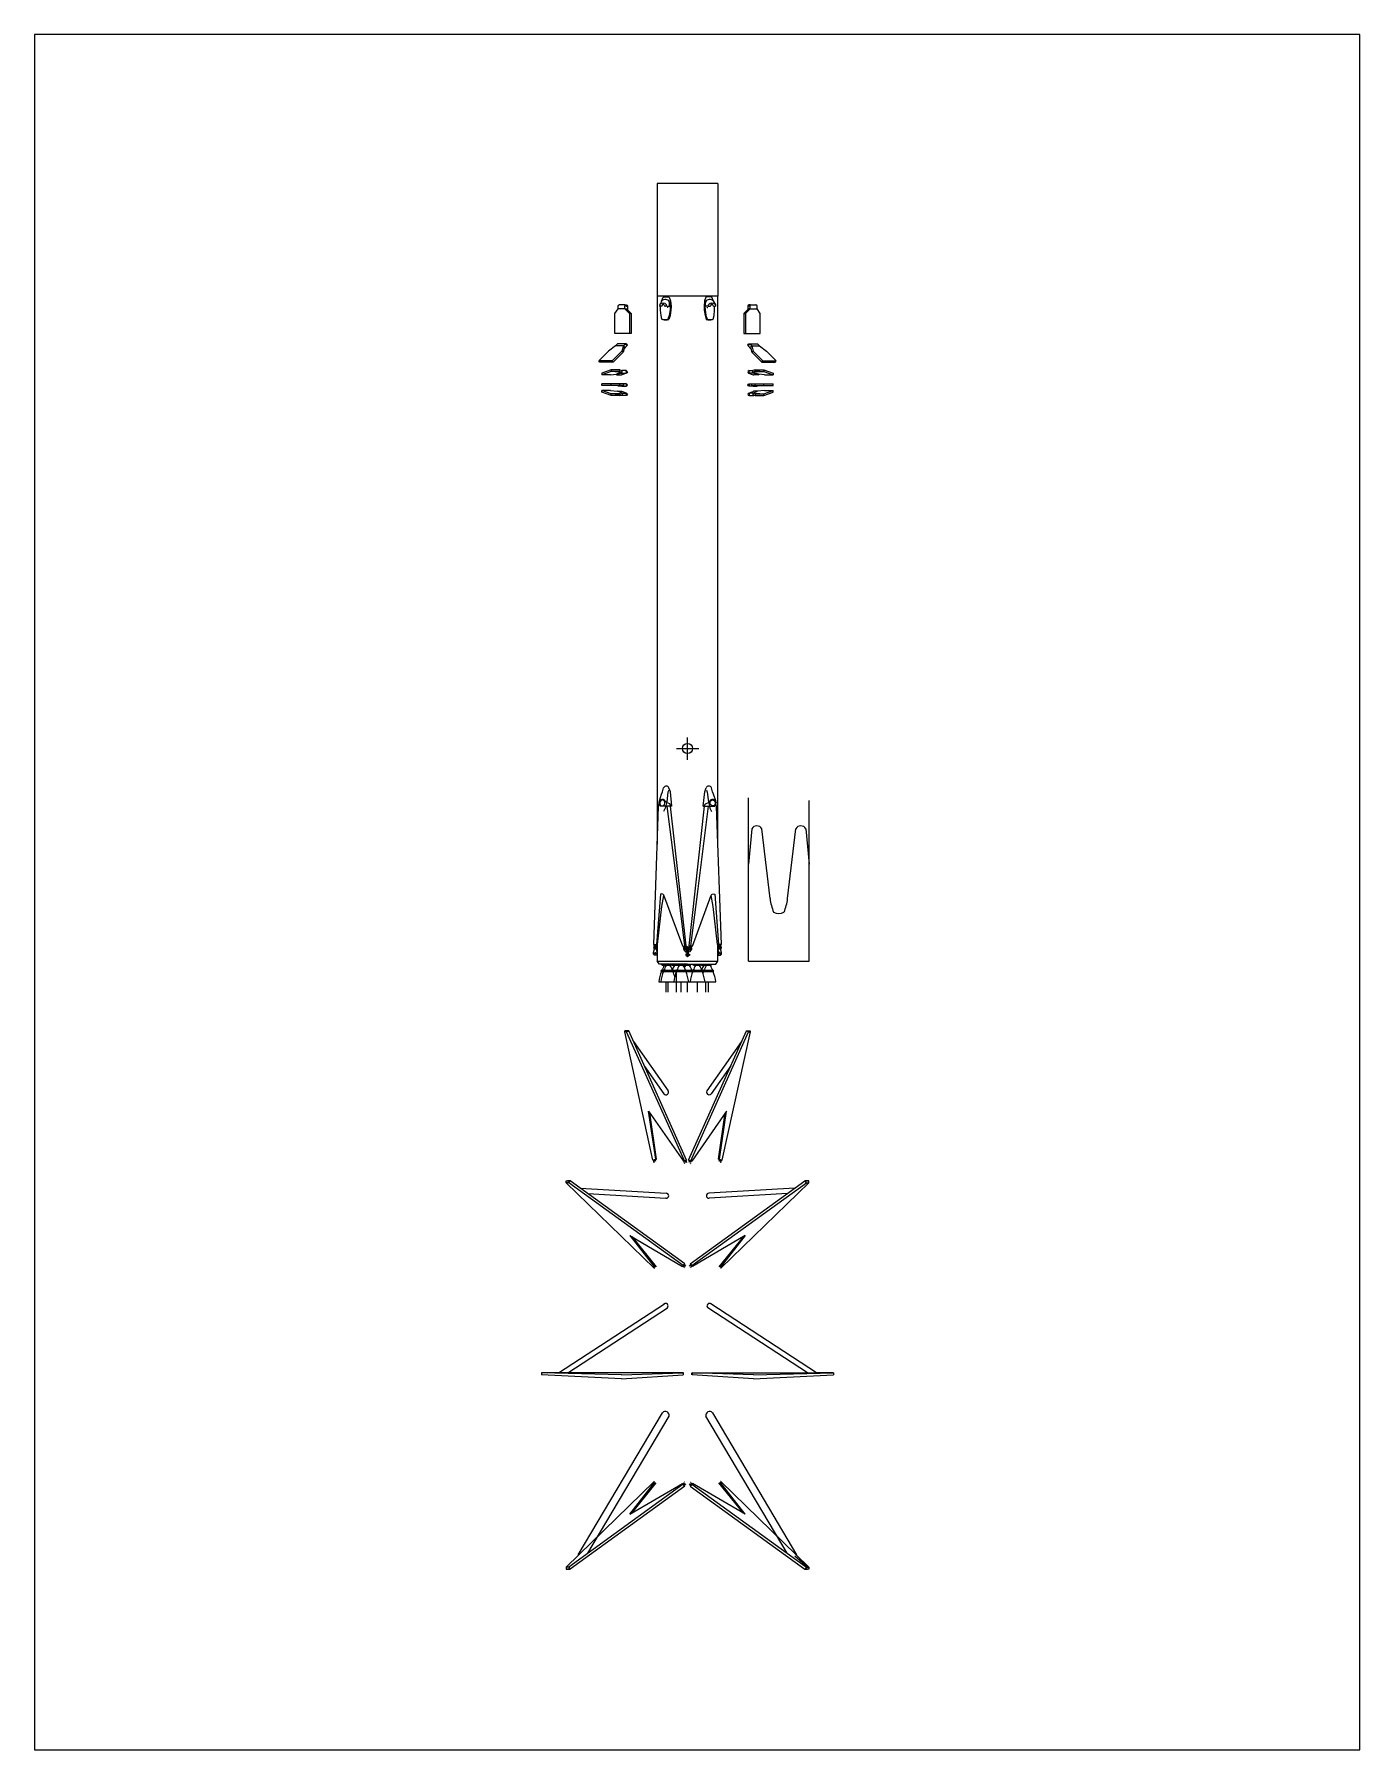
# Paper-space layout 'Layout1' of a CAD drawing. Header units: inches. Extents: x 0.1 to 8.3, y 0.1 to 10.7.
# The model-space entities are those that its viewports show. They can reach past a viewport. Long polylines and large blocks are cut down to what shows.
import ezdxf

# ---------------------------------------------------------------- set-up
doc = ezdxf.new("R2010")
doc.units = ezdxf.units.IN
doc.header["$MEASUREMENT"] = 0
doc.layers.get('0').update_dxf_attribs({"color": 1})
doc.layers.add('Clip', color=4, linetype='Continuous')

# ---------------------------------------------------------------- blocks, each defined once
blk = doc.blocks.new('Engine 1')
for p, q in [((445.4, 249.6), (468, 249.6)), ((445.4, 247.1), (468, 247.1)), ((446.8, 261.4), (445.7, 264.3)), ((463.4, 261.4), (446.8, 261.4)), ((463.4, 261.4), (464.5, 264.3)), ((439, 221.9), (474.4, 221.9)), ((456.7, 197.9), (456.7, 221.9))]:
    blk.add_line(p, q)
for centre, radius, start, end in [((555.9, 205.5), 118.1, 159.3677, 171.9913), ((445.4, 248.4), 1.26, 90, 270), ((555.9, 205.5), 118.1, 151.7655, 158.0548), ((357.5, 205.5), 118.1, 21.9452, 28.2345), ((468, 248.4), 1.26, 270, 90), ((357.5, 205.5), 118.1, 8.0087, 20.6323)]:
    blk.add_arc(centre, radius, start, end)
blk = doc.blocks.new('Grid Fin 1')
for p, q in [((60.8, 1818.9), (49.5, 1807.6)), ((49.5, 1807.6), (49.5, 1759.6)), ((49.5, 1807.6), (53.5, 1807.6)), ((64.8, 1818.9), (53.5, 1807.6)), ((53.5, 1807.6), (53.5, 1759.6)), ((58.8, 1824.9), (58.8, 1816.9)), ((62.8, 1824.9), (60.8, 1824.9)), ((64.8, 1818.9), (60.8, 1818.9)), ((64.8, 1827.9), (61.8, 1827.9)), ((61.8, 1825.9), (61.8, 1823.9)), ((64.8, 1827.9), (78, 1827.9)), ((64.8, 1818.9), (64.8, 1824.9)), ((64.8, 1818.9), (81, 1818.9)), ((81, 1818.9), (81, 1824.9)), ((88.5, 1807.6), (81, 1818.9)), ((88.5, 1759.6), (88.5, 1807.6)), ((49.5, 1759.6), (53.5, 1759.6)), ((53.5, 1759.6), (88.5, 1759.6))]:
    blk.add_line(p, q)
for centre, end in [((61.8, 1824.9), 180), ((78, 1824.9), 90)]:
    blk.add_arc(centre, 3, 0, end)
blk = doc.blocks.new('Grid Fin 90')
for p, q in [((-49.1, 1827.9), (-89.1, 1827.9)), ((-89.1, 1827.9), (-89.1, 1827.9)), ((-89.1, 1823.9), (-89.1, 1827.9)), ((-37.8, 1827.9), (-89.1, 1827.9)), ((-49.1, 1823.9), (-89.1, 1823.9)), ((-67.1, 1827.9), (-67.1, 1827.9)), ((-67.1, 1823.9), (-67.1, 1827.9)), ((-50.9, 1821.9), (-50.9, 1823.9)), ((-42, 1821.9), (-50.9, 1821.9)), ((-37.8, 1827.9), (-49.1, 1827.9)), ((-37.8, 1823.9), (-49.1, 1823.9)), ((-46.5, 1823.9), (-46.5, 1827.9)), ((-42, 1821.9), (-42, 1823.9)), ((-42, 1821.9), (-31.8, 1821.9)), ((-31.8, 1827.9), (-39.8, 1827.9)), ((-37.8, 1827.9), (-37.8, 1823.9)), ((-30.8, 1824.9), (-32.8, 1824.9)), ((-31.8, 1825.9), (-31.8, 1823.9))]:
    blk.add_line(p, q)
blk.add_arc((-31.8, 1824.9), 3, 270, 90)
blk = doc.blocks.new('Grid Fin 45')
for p, q in [((-73.9, 1810.3), (-97.2, 1787)), ((-57.6, 1822.8), (-73.9, 1810.3)), ((-42.1, 1810.3), (-65.5, 1787)), ((-39.3, 1807.5), (-62.6, 1784.2)), ((-57.6, 1822.8), (-53.3, 1827)), ((-38.6, 1822.8), (-57.6, 1822.8)), ((-32.2, 1827.9), (-51.2, 1827.9)), ((-38.6, 1822.8), (-42.1, 1810.3)), ((-39.3, 1807.5), (-42.1, 1810.3)), ((-35.8, 1820), (-39.3, 1807.5)), ((-38.6, 1822.8), (-34.3, 1827)), ((-38.6, 1822.8), (-35.8, 1820)), ((-36.9, 1816), (-30.1, 1822.8)), ((-32.9, 1825.6), (-31.5, 1824.2)), ((-31.5, 1825.6), (-32.9, 1824.2)), ((-65.5, 1787), (-97.2, 1787)), ((-94.4, 1784.2), (-97.2, 1787)), ((-62.6, 1784.2), (-94.4, 1784.2)), ((-62.6, 1784.2), (-65.5, 1787))]:
    blk.add_line(p, q)
for centre, start in [((-51.2, 1824.9), 90), ((-32.2, 1824.9), 315)]:
    blk.add_arc(centre, 3, start, 135)
blk = doc.blocks.new('Grid fin -5')
for p, q in [((577.7, 1858.5), (589, 1862.6)), ((578, 1855.7), (580, 1855.7)), ((588, 1858.7), (579, 1858.7)), ((579, 1856.7), (579, 1854.7)), ((579, 1852.7), (590.8, 1852.7)), ((588, 1858.7), (599.3, 1862.8)), ((593.7, 1856.8), (588, 1858.7)), ((588, 1858.7), (588, 1854.7)), ((593.7, 1852.8), (588, 1854.7)), ((599.3, 1862.8), (590.2, 1862.8)), ((590.8, 1852.7), (590.8, 1853.8)), ((590.8, 1852.7), (592.3, 1853.3)), ((593.7, 1856.8), (593.7, 1852.8)), ((593.7, 1856.8), (596.3, 1856.8)), ((604.7, 1856.8), (593.7, 1856.8)), ((593.7, 1852.8), (596.3, 1852.8)), ((596.3, 1856.8), (614.3, 1856.8)), ((596.3, 1852.8), (614.3, 1852.8)), ((615.7, 1864.8), (599.3, 1862.8)), ((614.3, 1856.8), (636.3, 1864.8)), ((614.3, 1852.8), (636.3, 1860.8)), ((614.3, 1852.8), (614.3, 1856.8)), ((615.7, 1864.8), (636.3, 1864.8)), ((615.7, 1864.8), (636.3, 1864.8)), ((636.3, 1864.8), (636.3, 1864.8)), ((636.3, 1860.8), (636.3, 1864.8))]:
    blk.add_line(p, q)
for centre, end in [((579, 1855.7), 270), ((590.2, 1859.8), 114.0316)]:
    blk.add_arc(centre, 3, 90, end)
blk = doc.blocks.new('Grid Fin 5')
for p, q in [((577.7, 1858.9), (589, 1854.8)), ((578, 1861.6), (580, 1861.6)), ((579, 1864.6), (588, 1864.6)), ((579, 1860.6), (579, 1862.6)), ((590.8, 1858.6), (579, 1858.6)), ((593.7, 1866.6), (588, 1864.6)), ((588, 1860.6), (588, 1864.6)), ((593.7, 1862.6), (588, 1860.6)), ((590.8, 1860.6), (588.2, 1860.6)), ((602.1, 1854.5), (590.2, 1854.5)), ((590.8, 1860.6), (590.8, 1858.6)), ((590.8, 1860.6), (602.1, 1856.5)), ((590.8, 1858.6), (602.1, 1854.5)), ((593.7, 1862.6), (593.7, 1866.6)), ((593.7, 1866.6), (596.3, 1866.6)), ((604.7, 1862.6), (593.7, 1862.6)), ((596.3, 1866.6), (614.3, 1866.6)), ((596.3, 1862.6), (614.3, 1862.6)), ((602.1, 1856.5), (602.1, 1854.5)), ((615.7, 1854.6), (602.1, 1856.2)), ((614.3, 1866.6), (614.3, 1862.6)), ((614.3, 1866.6), (636.3, 1858.6)), ((614.3, 1862.6), (636.3, 1854.6)), ((615.7, 1854.6), (636.3, 1854.6)), ((615.7, 1854.6), (636.3, 1854.6)), ((636.3, 1858.6), (636.3, 1854.6)), ((636.3, 1854.6), (636.3, 1854.6))]:
    blk.add_line(p, q)
for centre, start in [((579, 1861.6), 90), ((590.2, 1857.5), 245.9684)]:
    blk.add_arc(centre, 3, start, 270)

msp = doc.modelspace()

# ---------------------------------------------------------------- linework, layer by layer
for p, q in [((504.9, 2120.3), (360.9, 2120.3)), ((360.9, 2120.3), (360.9, 1852.3)), ((504.9, 2120.3), (504.9, 1852.3)), ((504.9, 1852.3), (360.9, 1852.3)), ((360.9, 1852.3), (360.9, 549.8)), ((371.6, 1841), (366.6, 1831.8)), ((389.9, 1828.3), (389.9, 1839)), ((475.8, 1828.3), (475.8, 1839)), ((494.1, 1841), (499.1, 1831.8)), ((504.9, 549.8), (504.9, 1852.3)), ((366.6, 1831.8), (366.1, 1828.3)), ((370.8, 1828.3), (366.1, 1828.3)), ((373.9, 1796.7), (371.8, 1797.4)), ((384, 1828.3), (379.2, 1828.3)), ((384, 1828.3), (383.2, 1831.8)), ((384, 1828.3), (389.9, 1828.3)), ((386.1, 1824.9), (385.1, 1824.9)), ((386.1, 1824.9), (386.1, 1825.9)), ((481.8, 1828.3), (475.8, 1828.3)), ((479.7, 1824.9), (479.7, 1825.9)), ((479.7, 1824.9), (480.7, 1824.9)), ((481.8, 1828.3), (482.5, 1831.8)), ((481.8, 1828.3), (486.5, 1828.3)), ((491.9, 1796.7), (494, 1797.4)), ((495, 1828.3), (499.7, 1828.3)), ((499.1, 1831.8), (499.7, 1828.3)), ((406.3, 776.8), (459.4, 776.8)), ((432.9, 750.3), (432.9, 803.4)), ((365.9, 652.1), (371, 668)), ((371, 668), (373.4, 673.9)), ((373.4, 673.9), (376, 683.5)), ((386.3, 673.1), (383.4, 650.1)), ((388.2, 677.6), (386.3, 673.1)), ((392.1, 673.9), (388.7, 683.5)), ((395.7, 639.6), (392.1, 673.9)), ((470, 639.6), (473.7, 673.9)), ((473.7, 673.9), (477.1, 683.5)), ((477.6, 677.6), (479.4, 673.1)), ((479.4, 673.1), (482.3, 650.1)), ((492.4, 673.9), (489.8, 683.5)), ((494.7, 668), (492.4, 673.9)), ((499.9, 652.1), (494.7, 668)), ((577.8, 384.4), (577.8, 660)), ((721.8, 271.3), (721.8, 653.2)), ((352.4, 310.8), (364, 639.2)), ((364, 639.2), (366.1, 650)), ((365.1, 648.6), (365.9, 652.1)), ((367, 651.5), (365.1, 648.6)), ((365.1, 648.6), (366.4, 645.2)), ((366.4, 645.2), (367.7, 639.6)), ((393.4, 639.6), (367.7, 639.6)), ((379.9, 635), (375.5, 627.1)), ((382.8, 648.8), (379.9, 651.5)), ((382.6, 647.6), (379.9, 635)), ((390.5, 645.2), (382.8, 648.8)), ((383.9, 639.6), (410.4, 430.6)), ((393.4, 639.6), (390.5, 645.2)), ((429.3, 308.1), (392.7, 639.6)), ((395.7, 639.6), (393.4, 639.6)), ((436.4, 308.1), (473.1, 639.6)), ((481.9, 639.6), (455.4, 430.6)), ((470, 639.6), (472.4, 639.6)), ((472.4, 639.6), (475.3, 645.2)), ((472.4, 639.6), (498, 639.6)), ((475.3, 645.2), (482.9, 648.8)), ((482.9, 648.8), (485.9, 651.5)), ((483.1, 647.6), (485.9, 635)), ((485.9, 635), (490.2, 627.1)), ((499.3, 645.2), (498, 639.6)), ((498.7, 651.5), (500.6, 648.6)), ((500.6, 648.6), (499.3, 645.2)), ((501.7, 639.2), (499.7, 650)), ((500.6, 648.6), (499.9, 652.1)), ((513.3, 310.8), (501.7, 639.2)), ((585.6, 586.3), (577.8, 502)), ((629, 420), (609.5, 586.3)), ((670.6, 420), (690.2, 586.3)), ((714.1, 586.3), (721.8, 502)), ((368.2, 430.5), (359.2, 310.8)), ((370.8, 431.2), (368.2, 430.5)), ((374.4, 430.5), (370.8, 431.2)), ((371.6, 400.9), (376.8, 427.1)), ((376.4, 428.2), (374.4, 430.5)), ((421.4, 306.8), (376.4, 428.2)), ((410.4, 430.6), (426, 307.6)), ((455.4, 430.6), (439.7, 307.6)), ((444.3, 306.8), (489.3, 428.2)), ((494.1, 400.9), (488.9, 427.1)), ((489.3, 428.2), (491.4, 430.5)), ((491.4, 430.5), (494.9, 431.2)), ((494.9, 431.2), (497.6, 430.5)), ((497.6, 430.5), (506.6, 310.8)), ((361.4, 310.8), (371.6, 400.9)), ((504.3, 310.8), (494.1, 400.9)), ((577.8, 271.3), (577.8, 384.4)), ((351.9, 291.6), (354.7, 300.7)), ((351.9, 287.9), (351.9, 291.6)), ((354.7, 285.6), (351.9, 287.9)), ((353.3, 310.8), (352.4, 310.8)), ((353.3, 310.8), (359.2, 310.8)), ((353.3, 310.1), (353.3, 310.8)), ((353.3, 310.1), (359.2, 310.1)), ((353.6, 303.8), (353.6, 310.1)), ((353.6, 303.8), (354.7, 303.8)), ((360.1, 284.8), (354.7, 285.6)), ((355, 300.7), (355.8, 300.7)), ((355.8, 303.5), (358.3, 303.5)), ((356, 310.1), (356, 310.8)), ((356.1, 306), (356.1, 310.1)), ((357.6, 306.4), (358.3, 306.4)), ((357.6, 300.7), (358.3, 300.7)), ((360.5, 307.9), (358.3, 306.4)), ((360.9, 298.2), (358.3, 300.7)), ((358.5, 306.5), (358.5, 310.1)), ((359.2, 310.1), (359.2, 310.8)), ((359.2, 310.8), (361.4, 310.8)), ((359.5, 295.1), (359.7, 299.4)), ((359.5, 295.1), (359.5, 290.9)), ((359.5, 290.9), (359.5, 286.2)), ((359.5, 286.2), (360.1, 284.8)), ((360.9, 307.9), (360.5, 307.9)), ((360.9, 310.8), (360.9, 271.3)), ((421.4, 306.8), (429.3, 308.1)), ((422.6, 306.3), (422.4, 307)), ((422.6, 306.3), (428.4, 307.2)), ((424.4, 301.1), (423.1, 306.3)), ((424.3, 298.4), (427.9, 293.6)), ((424.4, 301.1), (425.5, 301.1)), ((425.2, 306.7), (425, 307.4)), ((426.4, 302.9), (425.5, 306.7)), ((425.8, 298), (426.5, 298)), ((426.5, 300.8), (429.1, 300.8)), ((428.8, 303.7), (427.9, 307.1)), ((427.9, 293.6), (431.5, 292.4)), ((428.4, 307.2), (428.2, 307.9)), ((428.4, 303.7), (429.1, 303.7)), ((428.4, 298), (429.1, 298)), ((431.5, 288.1), (428.4, 288.1)), ((428.4, 288.1), (428.4, 285.2)), ((431.3, 305.2), (429.1, 303.7)), ((431.7, 295.5), (429.1, 298)), ((432.9, 305.2), (431.3, 305.2)), ((431.5, 292.4), (432.1, 302.7)), ((431.5, 292.4), (431.5, 288.1)), ((431.5, 288.1), (431.5, 283.5)), ((432.1, 302.7), (432.5, 303.6)), ((432.5, 303.6), (432.9, 303.6)), ((432.9, 305.2), (434.5, 305.2)), ((433.2, 303.6), (432.9, 303.6)), ((433.7, 302.7), (433.2, 303.6)), ((434.3, 292.4), (433.7, 302.7)), ((434.1, 295.5), (436.6, 298)), ((437.9, 293.6), (434.3, 292.4)), ((434.3, 292.4), (434.3, 288.1)), ((434.3, 288.1), (437.4, 288.1)), ((434.3, 288.1), (434.3, 283.5)), ((434.5, 305.2), (436.6, 303.7)), ((444.3, 306.8), (436.4, 308.1)), ((437.4, 303.7), (436.6, 303.7)), ((436.6, 300.8), (439.2, 300.8)), ((437.4, 298), (436.6, 298)), ((437, 303.7), (437.9, 307.1)), ((437.4, 307.2), (437.5, 307.9)), ((443.2, 306.3), (437.4, 307.2)), ((437.4, 288.1), (437.4, 285.2)), ((441.5, 298.4), (437.9, 293.6)), ((440, 298), (439.2, 298)), ((439.3, 302.9), (440.3, 306.7)), ((441.3, 301.1), (440.2, 301.1)), ((440.5, 306.7), (440.7, 307.4)), ((441.3, 301.1), (442.7, 306.3)), ((443.2, 306.3), (443.4, 307)), ((506.6, 310.8), (504.3, 310.8)), ((504.9, 271.3), (504.9, 310.8)), ((504.9, 307.9), (505.3, 307.9)), ((504.9, 298.2), (507.4, 300.7)), ((505.3, 307.9), (507.4, 306.4)), ((506.3, 286.2), (505.7, 284.8)), ((505.7, 284.8), (511.1, 285.6)), ((506.3, 295.1), (506, 299.4)), ((506.3, 295.1), (506.3, 290.9)), ((506.3, 290.9), (506.3, 286.2)), ((512.4, 310.8), (506.6, 310.8)), ((506.6, 310.1), (506.6, 310.8)), ((512.4, 310.1), (506.6, 310.1)), ((507.2, 306.5), (507.2, 310.1)), ((508.2, 306.4), (507.4, 306.4)), ((510, 303.5), (507.4, 303.5)), ((508.2, 300.7), (507.4, 300.7)), ((509.7, 306), (509.7, 310.1)), ((509.8, 310.1), (509.8, 310.8)), ((510.7, 300.7), (510, 300.7)), ((512.1, 303.8), (511, 303.8)), ((513.9, 291.6), (511.1, 300.7)), ((511.1, 285.6), (513.9, 287.9)), ((512.1, 303.8), (512.1, 310.1)), ((512.4, 310.1), (512.4, 310.8)), ((512.4, 310.8), (513.3, 310.8)), ((513.9, 287.9), (513.9, 291.6)), ((360.1, 284.8), (360.9, 284.8)), ((360.9, 271.3), (504.9, 271.3)), ((365.9, 264.3), (360.9, 271.3)), ((432.9, 264.3), (365.9, 264.3)), ((370.9, 249.6), (375.6, 249.6)), ((370.9, 247.1), (375.6, 247.1)), ((372.4, 261.4), (371.3, 264.3)), ((377.1, 261.4), (372.4, 261.4)), ((375.6, 249.6), (398.3, 249.6)), ((375.6, 247.1), (398.3, 247.1)), ((377.1, 261.4), (376, 264.3)), ((393.6, 261.4), (377.1, 261.4)), ((393.6, 261.4), (394.8, 264.3)), ((396.5, 261.4), (395.4, 264.3)), ((408.1, 261.4), (396.5, 261.4)), ((398.3, 249.6), (406.6, 249.6)), ((398.3, 247.1), (406.6, 247.1)), ((406.4, 197.9), (406.4, 245)), ((439.5, 261.4), (424.6, 261.4)), ((428.3, 249.6), (444.2, 249.6)), ((428.4, 285.2), (431.5, 285.2)), ((429.3, 247.1), (444.2, 247.1)), ((431.5, 283.5), (432.1, 282.1)), ((432.1, 282.1), (432.9, 282.1)), ((433.7, 282.1), (432.9, 282.1)), ((432.9, 264.3), (499.9, 264.3)), ((434.3, 283.5), (433.7, 282.1)), ((437.4, 285.2), (434.3, 285.2)), ((439.5, 261.4), (440.7, 264.3)), ((466.3, 261.4), (465.1, 264.3)), ((472.4, 261.4), (466.3, 261.4)), ((470.9, 249.6), (493.6, 249.6)), ((470.9, 247.1), (493.6, 247.1)), ((472.4, 261.4), (471.3, 264.3)), ((488.9, 261.4), (472.4, 261.4)), ((488.9, 261.4), (490.1, 264.3)), ((499.9, 264.3), (504.9, 271.3)), ((505.7, 284.8), (504.9, 284.8)), ((577.8, 271.3), (721.8, 271.3)), ((364.5, 221.9), (400, 221.9)), ((369.2, 221.9), (404.7, 221.9)), ((382.3, 197.9), (382.3, 221.9)), ((387, 197.9), (387, 221.9)), ((388.6, 221.9), (424.1, 221.9)), ((415.1, 221.9), (450.6, 221.9)), ((432.9, 197.9), (432.9, 221.9)), ((464.5, 221.9), (500, 221.9)), ((476.1, 197.9), (476.1, 221.9)), ((482.3, 197.9), (482.3, 221.9)), ((283.5, 103.2), (284.1, 105.5)), ((350.7, -201.4), (283.5, 103.2)), ((288, 103.2), (283.5, 103.2)), ((293.1, 105.5), (284.1, 105.5)), ((288, 103.2), (293.1, 105.5)), ((425.3, -203.6), (288, 103.2)), ((430.5, -201.6), (293.1, 105.5)), ((435.2, -201.6), (572.7, 105.5)), ((440.4, -203.6), (577.8, 103.2)), ((515, -201.4), (582.3, 103.2)), ((577.8, 103.2), (572.7, 105.5)), ((572.7, 105.5), (581.6, 105.5)), ((577.8, 103.2), (582.3, 103.2)), ((582.3, 103.2), (581.6, 105.5)), ((304.4, 80.1), (386.7, -36.8)), ((561.3, 80.1), (479.1, -36.8)), ((330.1, 22.7), (376.8, -43.7)), ((330.1, 22.7), (376.8, -43.7)), ((535.6, 22.7), (488.9, -43.7)), ((535.6, 22.7), (488.9, -43.7)), ((340.3, -84.9), (423, -204.4)), ((357.3, -199.7), (340.3, -84.9)), ((359.4, -199.1), (343.3, -89.3)), ((525.5, -84.9), (442.7, -204.4)), ((506.3, -199.1), (522.5, -89.3)), ((508.5, -199.7), (525.5, -84.9)), ((359.4, -199.1), (350.7, -201.4)), ((351.8, -201.9), (351.6, -201.2)), ((357.5, -200.4), (351.8, -201.9)), ((353.7, -208), (352.1, -201.9)), ((354.4, -201.3), (354.2, -200.5)), ((355.5, -205), (354.4, -201.2)), ((354.4, -201.3), (354.4, -201.3)), ((357.7, -204.1), (356.8, -200.6)), ((357.3, -199.7), (357.5, -200.4)), ((430.5, -201.6), (423, -204.4)), ((424, -204.1), (428.5, -202.4)), ((426.3, -203.2), (427.3, -207)), ((428.5, -202.4), (430, -207.6)), ((435.2, -201.6), (442.7, -204.4)), ((437.2, -202.4), (435.7, -207.6)), ((441.8, -204.1), (437.2, -202.4)), ((439.5, -203.2), (438.4, -207)), ((506.3, -199.1), (515, -201.4)), ((508, -204.1), (508.9, -200.6)), ((508.5, -199.7), (508.3, -200.4)), ((508.3, -200.4), (514, -201.9)), ((510.3, -205), (511.3, -201.2)), ((511.4, -201.3), (511.6, -200.5)), ((511.4, -201.3), (511.4, -201.3)), ((512, -208), (513.7, -201.9)), ((514, -201.9), (514.2, -201.2)), ((424.9, -207.5), (424, -204.1)), ((426.1, -210.2), (425.5, -209.2)), ((439.7, -210.2), (440.3, -209.2)), ((440.8, -207.5), (441.8, -204.1)), ((144.4, -255.3), (144.4, -250.8)), ((144.4, -250.8), (153.7, -250.8)), ((150.4, -255.3), (144.4, -255.3)), ((353.6, -458.6), (144.4, -255.3)), ((153.7, -250.8), (147.7, -250.8)), ((150.4, -255.3), (153.7, -250.8)), ((422.8, -452.3), (150.4, -255.3)), ((426.3, -448), (153.7, -250.8)), ((177.5, -268), (382.1, -280.3)), ((195.6, -281.1), (381.4, -292.3)), ((439.4, -448), (712, -250.8)), ((443, -452.3), (715.3, -255.3)), ((688.2, -268), (483.6, -280.3)), ((670.1, -281.1), (484.4, -292.3)), ((512.1, -458.6), (721.3, -255.3)), ((715.3, -255.3), (712, -250.8)), ((712, -250.8), (718, -250.8)), ((721.3, -250.8), (712, -250.8)), ((715.3, -255.3), (721.3, -255.3)), ((721.3, -255.3), (721.3, -250.8)), ((382.1, -292.3), (381.4, -292.3)), ((483.6, -292.3), (484.4, -292.3)), ((295.7, -380.8), (355, -457.2)), ((295.7, -380.8), (421.2, -454.2)), ((300.3, -383.5), (358.3, -455.6)), ((570, -380.8), (444.5, -454.2)), ((565.5, -383.5), (507.4, -455.6)), ((570, -380.8), (510.8, -457.2)), ((426.3, -448), (421.2, -454.2)), ((439.4, -448), (444.5, -454.2)), ((353.6, -458.6), (354.7, -458.6)), ((421.8, -453.4), (425, -449.7)), ((424.4, -455.9), (421.8, -453.4)), ((423.4, -451.5), (426.2, -454.3)), ((425, -449.7), (428.9, -453.5)), ((426.7, -457.7), (425.7, -457.1)), ((440.8, -449.7), (436.9, -453.5)), ((439, -457.7), (440, -457.1)), ((442.3, -451.5), (439.5, -454.3)), ((443.9, -453.4), (440.8, -449.7)), ((441.3, -455.9), (443.9, -453.4)), ((512.1, -458.6), (511, -458.6)), ((126.1, -707.2), (377.8, -542.9)), ((148.1, -707.2), (385, -552.5)), ((717.7, -707.2), (480.7, -552.5)), ((739.6, -707.2), (488, -542.9)), ((85.9, -707.2), (85.6, -711.7)), ((276.1, -721.7), (85.6, -711.7)), ((422.2, -707.2), (85.9, -707.2)), ((276.1, -711.7), (85.9, -707.2)), ((276.1, -711.7), (421.9, -707.2)), ((276.1, -721.7), (422.2, -711.7)), ((422.2, -707.2), (422.2, -711.7)), ((424.4, -708.2), (422.2, -708.2)), ((424.4, -710.7), (422.2, -710.7)), ((441.3, -708.2), (443.6, -708.2)), ((441.3, -710.7), (443.6, -710.7)), ((443.6, -707.2), (779.9, -707.2)), ((443.6, -707.2), (443.6, -711.7)), ((589.6, -721.7), (443.6, -711.7)), ((589.6, -711.7), (443.9, -707.2)), ((589.6, -711.7), (779.9, -707.2)), ((589.6, -721.7), (780.1, -711.7)), ((779.6, -707.2), (739.6, -707.2)), ((779.9, -707.2), (780.1, -711.7)), ((172.8, -1140.3), (373.2, -802)), ((196.2, -1136.1), (389.1, -810.5)), ((669.5, -1136.1), (476.7, -810.5)), ((693, -1140.3), (492.6, -802)), ((353.6, -965.8), (144.4, -1169.2)), ((422.8, -972.1), (150.4, -1169.2)), ((426.3, -976.4), (153.7, -1173.7)), ((295.7, -1043.6), (355, -967.2)), ((295.7, -1043.6), (421.2, -970.2)), ((300.3, -1040.9), (358.3, -968.9)), ((353.6, -965.8), (354.7, -965.8)), ((426.3, -976.4), (421.2, -970.2)), ((424.4, -968.5), (421.8, -971)), ((421.8, -971), (425, -974.8)), ((423.4, -972.9), (426.2, -970.2)), ((425, -974.8), (428.9, -971)), ((426.7, -966.8), (425.7, -967.4)), ((440.8, -974.8), (436.9, -971)), ((439, -966.8), (440, -967.4)), ((439.4, -976.4), (444.5, -970.2)), ((439.4, -976.4), (712, -1173.7)), ((442.3, -972.9), (439.5, -970.2)), ((443.9, -971), (440.8, -974.8)), ((441.3, -968.5), (443.9, -971)), ((443, -972.1), (715.3, -1169.2)), ((570, -1043.6), (444.5, -970.2)), ((565.5, -1040.9), (507.4, -968.9)), ((570, -1043.6), (510.8, -967.2)), ((512.1, -965.8), (511, -965.8)), ((512.1, -965.8), (721.3, -1169.2)), ((150.4, -1169.2), (144.4, -1169.2)), ((144.4, -1169.2), (144.4, -1173.7)), ((144.4, -1173.7), (153.7, -1173.7)), ((153.7, -1173.7), (147.7, -1173.7)), ((150.4, -1169.2), (153.7, -1173.7)), ((718.3, -1169.2), (687.8, -1143.3)), ((715.3, -1169.2), (712, -1173.7)), ((712, -1173.7), (718, -1173.7)), ((721.3, -1173.7), (712, -1173.7)), ((715.3, -1169.2), (721.3, -1169.2)), ((715.3, -1169.2), (721.3, -1169.2)), ((721.3, -1169.2), (721.3, -1173.7))]:
    msp.add_line(p, q)
for points in [[(371.1, 1840.1), (374.8, 1849.7, -0.138591), (389.2, 1849.7), (392.4, 1840.8), (393.7, 1827.3), (393.4, 1819.2), (391.2, 1805.8), (388.2, 1796.7)], [(494.6, 1840.1), (490.9, 1849.7, 0.138591), (476.6, 1849.7), (473.3, 1840.8), (472.1, 1827.3), (472.4, 1819.2), (474.6, 1805.8), (477.5, 1796.7)]]:
    msp.add_lwpolyline(points, format="xyb")
for points in [[(390.4, 1838.8), (391.5, 1827.2), (391.2, 1819.4), (389, 1806.3), (386.1, 1797.4)], [(475.4, 1838.8), (474.3, 1827.2), (474.6, 1819.4), (476.7, 1806.3), (479.6, 1797.4)], [(371.8, 1797.4), (369.8, 1805.8), (368.7, 1819.2), (368.4, 1827.3), (368.6, 1828.3)], [(494, 1797.4), (495.9, 1805.8), (497, 1819.2), (497.3, 1827.3), (497.1, 1828.3)]]:
    msp.add_lwpolyline(points)
for points in [[(358.6, 302.4, -0.538291), (357.2, 303.8, -1.857731)], [(429.3, 299.7, -0.538291), (428, 301.1, -1.857731)], [(436.4, 299.7, 0.538291), (437.7, 301.1, 1.857731)], [(507.2, 302.4, 0.538291), (508.5, 303.8, 1.857731)]]:
    msp.add_lwpolyline(points, format="xyb", close=True)
for centre, radius in [((432.9, 776.8), 12), ((356.5, 289.8), 1.81), ((356.5, 289.8), 0.435), ((509.3, 289.8), 1.81), ((509.3, 289.8), 0.435)]:
    msp.add_circle(centre, radius)
for centre, radius, start, end in [((374.9, 1823.2), 12, 46.136, 134.0364), ((379.9, 1832.4), 12, 33.3967, 134.0364), ((485.8, 1832.4), 12, 45.9636, 146.6033), ((490.8, 1823.2), 12, 45.9636, 133.864), ((370.7, 1830), 1.7, 265.968, 4.386), ((378.9, 1822.8), 26.4, 254.2377, 285.7808), ((375, 1830.1), 2.65, 0, 180), ((381, 1822.2), 26.4, 254.2377, 285.7808), ((379.4, 1830), 1.7, 175.614, 274.032), ((484.7, 1822.2), 26.4, 254.2192, 285.7623), ((486.8, 1822.8), 26.4, 254.2192, 285.7623), ((486.4, 1830), 1.7, 265.968, 4.386), ((490.7, 1830.1), 2.65, 0, 180), ((495.1, 1830), 1.7, 175.614, 274.032), ((373.4, 648.7), 7, 23.6713, 156.3287), ((382.3, 680.8), 6.89, 22.9693, 157.0307), ((483.4, 680.8), 6.89, 22.9693, 157.0307), ((492.3, 648.7), 7, 23.6713, 156.3287), ((597.5, 578.9), 14.1, 31.6162, 148.3838), ((702.1, 578.9), 14.1, 31.6162, 148.3838), ((748.6, 434.1), 120.4, 186.685, 202.6341), ((551.1, 434.1), 120.4, 337.3659, 353.315), ((649.8, 408.5), 24.1, 239.1934, 300.8066), ((355, 303.5), 2.85, 118.9182, 270), ((355.8, 303.5), 2.85, 138.637, 288.5021), ((354.7, 303.5), 1.12, 168.1762, 281.349), ((357.6, 303.5), 2.85, 90, 270), ((358.3, 303.5), 2.85, 91.5096, 270), ((425.8, 300.8), 2.85, 130.9035, 270), ((426.5, 300.8), 2.85, 149.2772, 288.5021), ((425.5, 300.8), 1.12, 168.1762, 281.349), ((428.4, 300.8), 2.85, 90, 270), ((429.1, 300.8), 2.85, 91.5096, 270), ((436.6, 300.8), 2.85, 270, 88.4904), ((437.4, 300.8), 2.85, 270, 90), ((439.2, 300.8), 2.85, 251.4979, 30.7228), ((440, 300.8), 2.85, 270, 49.0965), ((440.2, 300.8), 1.12, 258.651, 11.8238), ((507.4, 303.5), 2.85, 270, 88.4904), ((508.2, 303.5), 2.85, 270, 90), ((510, 303.5), 2.85, 251.4979, 41.363), ((510.7, 303.5), 2.85, 270, 61.0818), ((511, 303.5), 1.12, 258.651, 11.8238), ((481.5, 205.5), 118.1, 159.3677, 171.9913), ((486.2, 205.5), 118.1, 159.3677, 171.9913), ((370.9, 248.4), 1.26, 90, 270), ((481.5, 205.5), 118.1, 151.7655, 158.0548), ((375.6, 248.4), 1.26, 90, 270), ((486.2, 205.5), 118.1, 151.7655, 158.0548), ((287.8, 205.5), 118.1, 21.9452, 28.2345), ((505.6, 205.5), 118.1, 151.7655, 157.2144), ((398.3, 248.4), 1.26, 270, 90), ((287.8, 205.5), 118.1, 13.8426, 20.6323), ((307.2, 205.5), 118.1, 27.2736, 28.2345), ((532.1, 205.5), 118.1, 151.7655, 154.5681), ((333.7, 205.5), 118.1, 21.9452, 28.2345), ((444.2, 248.4), 1.26, 62.9871, 90), ((444.2, 248.4), 1.26, 270, 297.0129), ((333.7, 205.5), 118.1, 19.829, 20.6323), ((575.3, 205.5), 118.1, 151.7655, 157.2315), ((581.5, 205.5), 118.1, 159.3677, 161.4463), ((470.9, 248.4), 1.26, 90, 270), ((581.5, 205.5), 118.1, 151.7655, 158.0548), ((383.1, 205.5), 118.1, 21.9452, 28.2345), ((493.6, 248.4), 1.26, 270, 90), ((383.1, 205.5), 118.1, 8.0087, 20.6323), ((381.7, -40.3), 6, 215.1056, 35.1056), ((484, -40.3), 6, 144.8944, 324.8944), ((382.1, -286.3), 6, 270, 90), ((483.6, -286.3), 6, 90, 270), ((380.5, -548.3), 6.11, 317.4101, 129.3203), ((485.2, -548.3), 6.11, 50.6797, 222.5899), ((379.9, -808.5), 9.36, 347.6859, 135.9879), ((485.8, -808.5), 9.36, 44.0121, 192.3141)]:
    msp.add_arc(centre, radius, start, end)
at = {"extrusion": (0, 0, -1)}
msp.add_ellipse((373.1, 647.5), major_axis=(-1.13, -7.05), ratio=0.853191, dxfattribs=at)
msp.add_ellipse((492.6, 647.5), major_axis=(1.13, -7.05), ratio=0.853191)

# ---------------------------------------------------------------- block references
at = {"color": 8, "xscale": -1}
for name, p in [('Grid Fin 1', (348.6, 3.5)), ('Grid Fin 90', (547.2, -183.9))]:
    msp.add_blockref(name, p, dxfattribs=at)
at = {"color": 8}
for name, p in [('Grid Fin 1', (517.1, 3.5)), ('Grid Fin 90', (318.6, -183.9))]:
    msp.add_blockref(name, p, dxfattribs=at)
for name, p in [('Grid Fin 45', (319, -88.7)), ('Grid Fin 5', (0, -189.5)), ('Grid fin -5', (0, -236.8))]:
    msp.add_blockref(name, p)
at = {"xscale": -1}
for name, p in [('Grid Fin 45', (546.7, -88.7)), ('Grid Fin 5', (865.8, -189.5)), ('Grid fin -5', (865.8, -236.8))]:
    msp.add_blockref(name, p, dxfattribs=at)
at = {"layer": 'Clip'}
for p in [(-38.8, 0), (0, 0)]:
    msp.add_blockref('Engine 1', p, dxfattribs=at)

psp = doc.layouts.get("Layout1")

# ---------------------------------------------------------------- viewports
at = {"layer": '0'}
psp.add_viewport(center=(4.188, 5.397), size=(8.205, 10.6191), view_center_point=(455.491, 435.583), view_height=4077.7475, dxfattribs=at)

doc.saveas('drawing.dxf')
